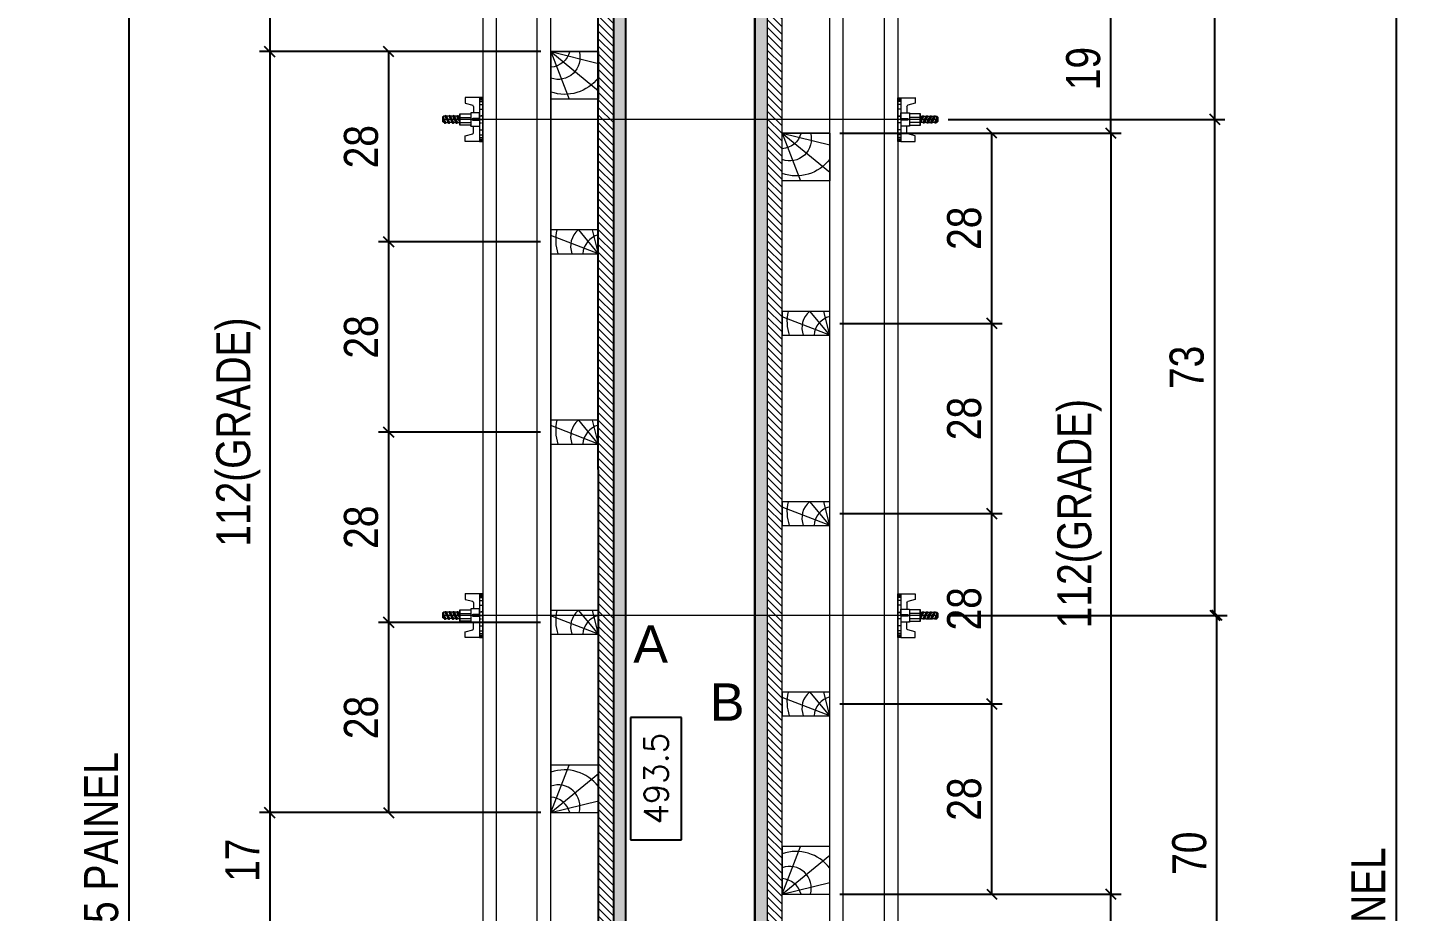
# Model space of a CAD drawing. Extents: x 14400 to 27878, y -21631 to 6985.
# Drawn here: x 26661.3 to 27070.6, y -3341.8 to -3081.8 of the extents above; entities that cross this region are included whole.
import ezdxf
from ezdxf.enums import TextEntityAlignment as Align

# ---------------------------------------------------------------- set-up
doc = ezdxf.new("R2010")
doc.units = 0
for name, color, linetype in [('CHAPA', 1, 'Continuous'), ('COTA', 241, 'Continuous'), ('F-PILARES-S', 170, 'Continuous'), ('MEIO_PONT', 93, 'Continuous'), ('SARRAFO', 251, 'Continuous'), ('TEXTO_GERAL', 7, 'Continuous')]:
    doc.layers.add(name, color=color, linetype=linetype)
for name, color, linetype, lineweight in [('Hachura', 251, 'Continuous', 9), ('Madeira', 126, 'Continuous', 18), ('Perfil Metálico', 224, 'Continuous', 18)]:
    doc.layers.add(name, color=color, linetype=linetype, lineweight=lineweight)
doc.styles.add('ARIAL', font='arial.ttf')
doc.styles.add('COTA TECNICA 2X', font='techl___.ttf', dxfattribs={"height": 10})
doc.styles.add('ROMANS', font='romans.shx')
doc.dimstyles.new('Cota Seção interna', dxfattribs={"dimtxt": 7, "dimasz": 6, "dimexe": 0.18, "dimexo": 2, "dimgap": -4, "dimtad": 3, "dimdec": 1, "dimlfac": 0.5, "dimzin": 12, "dimdsep": 46, "dimtxsty": 'ROMANS', "dimblk": 'ARCHTICK', "dimcen": 0.09, "dimse1": 1, "dimse2": 1, "dimsd1": 1, "dimsd2": 1, "dimclrd": 180, "dimclre": 5, "dimclrt": 1, "dimadec": 0, "dimazin": 3, "dimtfac": 1, "dimtdec": 1, "dimtofl": 0, "dimtmove": 0, "dimatfit": 3, "dimldrblk": 'ARCHTICK', "dimfxl": 1, "dimtolj": 1, "dimtzin": 0, "dimarcsym": 0})
doc.dimstyles.new('SECAO PILAR', dxfattribs={"dimtxt": 10, "dimasz": 3, "dimexe": 3, "dimexo": 3, "dimgap": 3, "dimtad": 1, "dimdec": 1, "dimlfac": 0.5, "dimzin": 12, "dimdsep": 46, "dimtxsty": 'COTA TECNICA 2X', "dimblk1": 'OBLIQUE', "dimblk2": 'OBLIQUE', "dimsah": 1, "dimcen": 0.9, "dimclrd": 256, "dimclre": 256, "dimclrt": 256, "dimadec": 1, "dimazin": 3, "dimtfac": 1, "dimtdec": 1, "dimtmove": 0, "dimatfit": 3, "dimfxl": 1, "dimtolj": 1, "dimtzin": 12, "dimarcsym": 0})

# ---------------------------------------------------------------- blocks, each defined once
blk = doc.blocks.new('PONTALETE')
at = {"layer": 'Madeira'}
for q in [(2.71, 7), (7, 5.76), (7, 1.74)]:
    blk.add_line((0, 0), q, dxfattribs=at)
blk.add_lwpolyline([(0, 0), (7, 0), (7, 7), (0, 7)], close=True, dxfattribs=at)
for centre, radius, start, end in [((2.04, 0.06), 6.23, 37.2818, 109.0913), ((1.09, 0.9), 3.19, 343.603, 109.9847), ((-0.21, -0.78), 3.09, 14.6322, 86.0383)]:
    blk.add_arc(centre, radius, start, end, dxfattribs=at)
blk = doc.blocks.new('MEIO PONTALETE')
at = {"layer": 'Madeira'}
for q in [(2.71, 7), (3.5, 2.88), (3.5, 0.87)]:
    blk.add_line((0, 0), q, dxfattribs=at)
blk.add_lwpolyline([(0, 0), (3.5, 0), (3.5, 7), (0, 7)], close=True, dxfattribs=at)
for centre, radius, start, end in [((2.04, 0.06), 6.23, 76.4499, 109.0913), ((1.09, 0.9), 3.19, 40.9063, 109.9847), ((-0.21, -0.78), 3.09, 14.6322, 86.0383)]:
    blk.add_arc(centre, radius, start, end, dxfattribs=at)
blk = doc.blocks.new('_Oblique')
at = {"color": 0, "linetype": 'ByBlock', "lineweight": -2}
blk.add_line((-0.5, -0.5), (0.5, 0.5), dxfattribs=at)
blk = doc.blocks.new('*D368')
at = {"layer": 'COTA', "lineweight": -2, "transparency": 16777216}
for p, q in [((26900.19, -3112.81), (26982.9, -3112.81)), ((26979.9, -3112.81), (26979.9, -3336.81)), ((26900.22, -3336.81), (26982.9, -3336.81))]:
    blk.add_line(p, q, dxfattribs=at)
at = {"layer": 'Defpoints', "color": 0, "transparency": 16777216}
for p in [(26897.19, -3112.81), (26897.22, -3336.81), (26979.9, -3336.81)]:
    blk.add_point(p, dxfattribs=at)
at = {"layer": 'COTA', "lineweight": -2, "transparency": 16777216, "xscale": 3, "yscale": 3, "zscale": 3}
for p, rotation in [((26979.9, -3112.81), 90), ((26979.9, -3336.81), 270)]:
    blk.add_blockref('_Oblique', p, dxfattribs=dict(at, rotation=rotation))
at = {"layer": 'COTA', "transparency": 16777216, "insert": (26970.68, -3224.81), "char_height": 10, "attachment_point": 5, "rotation": 90, "style": 'COTA TECNICA 2X'}
blk.add_mtext('\\A1;112(GRADE)', dxfattribs=at)
blk = doc.blocks.new('*D369')
at = {"layer": 'COTA', "lineweight": -2, "transparency": 16777216}
for p, q in [((26900.21, -3168.81), (26947.9, -3168.81)), ((26944.9, -3224.81), (26944.9, -3168.81)), ((26900.21, -3224.81), (26947.9, -3224.81))]:
    blk.add_line(p, q, dxfattribs=at)
at = {"layer": 'Defpoints', "color": 0, "transparency": 16777216}
for p in [(26897.21, -3168.81), (26944.9, -3168.81), (26897.21, -3224.81)]:
    blk.add_point(p, dxfattribs=at)
at = {"layer": 'COTA', "lineweight": -2, "transparency": 16777216, "xscale": 3, "yscale": 3, "zscale": 3}
for p, rotation in [((26944.9, -3168.81), 90), ((26944.9, -3224.81), 270)]:
    blk.add_blockref('_Oblique', p, dxfattribs=dict(at, rotation=rotation))
at = {"layer": 'COTA', "transparency": 16777216, "insert": (26936.81, -3196.81), "char_height": 10, "attachment_point": 5, "rotation": 90, "style": 'COTA TECNICA 2X'}
blk.add_mtext('\\A1;28', dxfattribs=at)
blk = doc.blocks.new('*D370')
at = {"layer": 'COTA', "lineweight": -2, "transparency": 16777216}
for p, q in [((26900.21, -3112.81), (26947.9, -3112.81)), ((26944.9, -3168.81), (26944.9, -3112.81)), ((26900.21, -3168.81), (26947.9, -3168.81))]:
    blk.add_line(p, q, dxfattribs=at)
at = {"layer": 'Defpoints', "color": 0, "transparency": 16777216}
for p in [(26897.21, -3112.81), (26944.9, -3112.81), (26897.21, -3168.81)]:
    blk.add_point(p, dxfattribs=at)
at = {"layer": 'COTA', "lineweight": -2, "transparency": 16777216, "xscale": 3, "yscale": 3, "zscale": 3}
for p, rotation in [((26944.9, -3112.81), 90), ((26944.9, -3168.81), 270)]:
    blk.add_blockref('_Oblique', p, dxfattribs=dict(at, rotation=rotation))
at = {"layer": 'COTA', "transparency": 16777216, "insert": (26936.81, -3140.81), "char_height": 10, "attachment_point": 5, "rotation": 90, "style": 'COTA TECNICA 2X'}
blk.add_mtext('\\A1;28', dxfattribs=at)
blk = doc.blocks.new('*D371')
at = {"layer": 'COTA', "lineweight": -2, "transparency": 16777216}
for p, q in [((26900.21, -3280.81), (26947.9, -3280.81)), ((26944.9, -3336.81), (26944.9, -3280.81)), ((26900.18, -3336.81), (26947.9, -3336.81))]:
    blk.add_line(p, q, dxfattribs=at)
at = {"layer": 'Defpoints', "color": 0, "transparency": 16777216}
for p in [(26897.21, -3280.81), (26944.9, -3280.81), (26897.18, -3336.81)]:
    blk.add_point(p, dxfattribs=at)
at = {"layer": 'COTA', "lineweight": -2, "transparency": 16777216, "xscale": 3, "yscale": 3, "zscale": 3}
for p, rotation in [((26944.9, -3280.81), 90), ((26944.9, -3336.81), 270)]:
    blk.add_blockref('_Oblique', p, dxfattribs=dict(at, rotation=rotation))
at = {"layer": 'COTA', "transparency": 16777216, "insert": (26936.81, -3308.81), "char_height": 10, "attachment_point": 5, "rotation": 90, "style": 'COTA TECNICA 2X'}
blk.add_mtext('\\A1;28', dxfattribs=at)
blk = doc.blocks.new('*D372')
at = {"layer": 'COTA', "lineweight": -2, "transparency": 16777216}
for p, q in [((26900.21, -3224.81), (26947.9, -3224.81)), ((26944.9, -3280.81), (26944.9, -3224.81)), ((26900.21, -3280.81), (26947.9, -3280.81))]:
    blk.add_line(p, q, dxfattribs=at)
at = {"layer": 'Defpoints', "color": 0, "transparency": 16777216}
for p in [(26897.21, -3224.81), (26944.9, -3224.81), (26897.21, -3280.81)]:
    blk.add_point(p, dxfattribs=at)
at = {"layer": 'COTA', "lineweight": -2, "transparency": 16777216, "xscale": 3, "yscale": 3, "zscale": 3}
for p, rotation in [((26944.9, -3224.81), 90), ((26944.9, -3280.81), 270)]:
    blk.add_blockref('_Oblique', p, dxfattribs=dict(at, rotation=rotation))
at = {"layer": 'COTA', "transparency": 16777216, "insert": (26936.81, -3252.81), "char_height": 10, "attachment_point": 5, "rotation": 90, "style": 'COTA TECNICA 2X'}
blk.add_mtext('\\A1;28', dxfattribs=at)
blk = doc.blocks.new('*D379')
at = {"layer": 'COTA', "lineweight": -2, "transparency": 16777216}
for p, q in [((26900.21, -3074.81), (26982.9, -3074.81)), ((26979.9, -3112.81), (26979.9, -3074.81)), ((26900.21, -3112.81), (26982.9, -3112.81))]:
    blk.add_line(p, q, dxfattribs=at)
at = {"layer": 'Defpoints', "color": 0, "transparency": 16777216}
for p in [(26897.21, -3074.81), (26979.9, -3074.81), (26897.21, -3112.81)]:
    blk.add_point(p, dxfattribs=at)
at = {"layer": 'COTA', "lineweight": -2, "transparency": 16777216, "xscale": 3, "yscale": 3, "zscale": 3}
for p, rotation in [((26979.9, -3074.81), 90), ((26979.9, -3112.81), 270)]:
    blk.add_blockref('_Oblique', p, dxfattribs=dict(at, rotation=rotation))
at = {"layer": 'COTA', "transparency": 16777216, "insert": (26971.82, -3093.81), "char_height": 10, "attachment_point": 5, "rotation": 90, "style": 'COTA TECNICA 2X'}
blk.add_mtext('\\A1;19', dxfattribs=at)
blk = doc.blocks.new('*D380')
at = {"layer": 'COTA', "lineweight": -2, "transparency": 16777216}
for p, q in [((26900.21, -3336.81), (26982.9, -3336.81)), ((26979.9, -3376.41), (26979.9, -3336.81)), ((26900.21, -3376.41), (26982.9, -3376.41))]:
    blk.add_line(p, q, dxfattribs=at)
at = {"layer": 'Defpoints', "color": 0, "transparency": 16777216}
for p in [(26897.21, -3336.81), (26979.9, -3336.81), (26897.21, -3376.41)]:
    blk.add_point(p, dxfattribs=at)
at = {"layer": 'COTA', "lineweight": -2, "transparency": 16777216, "xscale": 3, "yscale": 3, "zscale": 3}
for p, rotation in [((26979.9, -3336.81), 90), ((26979.9, -3376.41), 270)]:
    blk.add_blockref('_Oblique', p, dxfattribs=dict(at, rotation=rotation))
at = {"layer": 'COTA', "transparency": 16777216, "insert": (26971.8, -3356.61), "char_height": 10, "attachment_point": 5, "rotation": 90, "style": 'COTA TECNICA 2X'}
blk.add_mtext('\\A1;19.8', dxfattribs=at)
blk = doc.blocks.new('*D378')
at = {"layer": 'COTA', "linetype": 'ByBlock', "lineweight": -2, "transparency": 16777216}
for p, q in [((26881.77, -2830.81), (27066.82, -2830.81)), ((27063.82, -2830.81), (27063.82, -3887.81)), ((26900.17, -3887.81), (27066.82, -3887.81))]:
    blk.add_line(p, q, dxfattribs=at)
at = {"layer": 'Defpoints', "color": 0, "linetype": 'ByBlock', "transparency": 16777216}
for p in [(26878.77, -2830.81), (26897.17, -3887.81), (27063.82, -3887.81)]:
    blk.add_point(p, dxfattribs=at)
at = {"layer": 'COTA', "linetype": 'ByBlock', "lineweight": -2, "transparency": 16777216, "xscale": 3, "yscale": 3, "zscale": 3}
for p, rotation in [((27063.82, -2830.81), 90), ((27063.82, -3887.81), 270)]:
    blk.add_blockref('_Oblique', p, dxfattribs=dict(at, rotation=rotation))
at = {"layer": 'COTA', "linetype": 'ByBlock', "transparency": 16777216, "insert": (27055.69, -3359.31), "char_height": 10, "attachment_point": 5, "rotation": 90, "style": 'COTA TECNICA 2X'}
blk.add_mtext('\\A1;528.5 PAINEL', dxfattribs=at)
blk = doc.blocks.new('*D397')
at = {"layer": 'COTA', "lineweight": -2, "transparency": 16777216}
for p, q in [((26812.18, -3088.81), (26729.47, -3088.81)), ((26732.47, -3088.81), (26732.47, -3312.81)), ((26812.15, -3312.81), (26729.47, -3312.81))]:
    blk.add_line(p, q, dxfattribs=at)
at = {"layer": 'Defpoints', "color": 0, "transparency": 16777216}
for p in [(26815.18, -3088.81), (26732.47, -3312.81), (26815.15, -3312.81)]:
    blk.add_point(p, dxfattribs=at)
at = {"layer": 'COTA', "lineweight": -2, "transparency": 16777216, "xscale": 3, "yscale": 3, "zscale": 3}
for p, rotation in [((26732.47, -3088.81), 90), ((26732.47, -3312.81), 270)]:
    blk.add_blockref('_Oblique', p, dxfattribs=dict(at, rotation=rotation))
at = {"layer": 'COTA', "transparency": 16777216, "insert": (26723.25, -3200.81), "char_height": 10, "attachment_point": 5, "rotation": 90, "style": 'COTA TECNICA 2X'}
blk.add_mtext('\\A1;112(GRADE)', dxfattribs=at)
blk = doc.blocks.new('*D398')
at = {"layer": 'COTA', "lineweight": -2, "transparency": 16777216}
for p, q in [((26812.17, -3144.81), (26764.47, -3144.81)), ((26767.47, -3200.81), (26767.47, -3144.81)), ((26812.17, -3200.81), (26764.47, -3200.81))]:
    blk.add_line(p, q, dxfattribs=at)
at = {"layer": 'Defpoints', "color": 0, "transparency": 16777216}
for p in [(26767.47, -3144.81), (26815.17, -3144.81), (26815.17, -3200.81)]:
    blk.add_point(p, dxfattribs=at)
at = {"layer": 'COTA', "lineweight": -2, "transparency": 16777216, "xscale": 3, "yscale": 3, "zscale": 3}
for p, rotation in [((26767.47, -3144.81), 90), ((26767.47, -3200.81), 270)]:
    blk.add_blockref('_Oblique', p, dxfattribs=dict(at, rotation=rotation))
at = {"layer": 'COTA', "transparency": 16777216, "insert": (26759.38, -3172.81), "char_height": 10, "attachment_point": 5, "rotation": 90, "style": 'COTA TECNICA 2X'}
blk.add_mtext('\\A1;28', dxfattribs=at)
blk = doc.blocks.new('*D399')
at = {"layer": 'COTA', "lineweight": -2, "transparency": 16777216}
for p, q in [((26812.17, -3088.81), (26764.47, -3088.81)), ((26767.47, -3144.81), (26767.47, -3088.81)), ((26812.17, -3144.81), (26764.47, -3144.81))]:
    blk.add_line(p, q, dxfattribs=at)
at = {"layer": 'Defpoints', "color": 0, "transparency": 16777216}
for p in [(26767.47, -3088.81), (26815.17, -3088.81), (26815.17, -3144.81)]:
    blk.add_point(p, dxfattribs=at)
at = {"layer": 'COTA', "lineweight": -2, "transparency": 16777216, "xscale": 3, "yscale": 3, "zscale": 3}
for p, rotation in [((26767.47, -3088.81), 90), ((26767.47, -3144.81), 270)]:
    blk.add_blockref('_Oblique', p, dxfattribs=dict(at, rotation=rotation))
at = {"layer": 'COTA', "transparency": 16777216, "insert": (26759.38, -3116.81), "char_height": 10, "attachment_point": 5, "rotation": 90, "style": 'COTA TECNICA 2X'}
blk.add_mtext('\\A1;28', dxfattribs=at)
blk = doc.blocks.new('*D400')
at = {"layer": 'COTA', "lineweight": -2, "transparency": 16777216}
for p, q in [((26812.17, -3256.81), (26764.47, -3256.81)), ((26767.47, -3312.81), (26767.47, -3256.81)), ((26812.2, -3312.81), (26764.47, -3312.81))]:
    blk.add_line(p, q, dxfattribs=at)
at = {"layer": 'Defpoints', "color": 0, "transparency": 16777216}
for p in [(26767.47, -3256.81), (26815.17, -3256.81), (26815.2, -3312.81)]:
    blk.add_point(p, dxfattribs=at)
at = {"layer": 'COTA', "lineweight": -2, "transparency": 16777216, "xscale": 3, "yscale": 3, "zscale": 3}
for p, rotation in [((26767.47, -3256.81), 90), ((26767.47, -3312.81), 270)]:
    blk.add_blockref('_Oblique', p, dxfattribs=dict(at, rotation=rotation))
at = {"layer": 'COTA', "transparency": 16777216, "insert": (26759.38, -3284.81), "char_height": 10, "attachment_point": 5, "rotation": 90, "style": 'COTA TECNICA 2X'}
blk.add_mtext('\\A1;28', dxfattribs=at)
blk = doc.blocks.new('*D401')
at = {"layer": 'COTA', "lineweight": -2, "transparency": 16777216}
for p, q in [((26812.17, -3200.81), (26764.47, -3200.81)), ((26767.47, -3256.81), (26767.47, -3200.81)), ((26812.17, -3256.81), (26764.47, -3256.81))]:
    blk.add_line(p, q, dxfattribs=at)
at = {"layer": 'Defpoints', "color": 0, "transparency": 16777216}
for p in [(26767.47, -3200.81), (26815.17, -3200.81), (26815.17, -3256.81)]:
    blk.add_point(p, dxfattribs=at)
at = {"layer": 'COTA', "lineweight": -2, "transparency": 16777216, "xscale": 3, "yscale": 3, "zscale": 3}
for p, rotation in [((26767.47, -3200.81), 90), ((26767.47, -3256.81), 270)]:
    blk.add_blockref('_Oblique', p, dxfattribs=dict(at, rotation=rotation))
at = {"layer": 'COTA', "transparency": 16777216, "insert": (26759.38, -3228.81), "char_height": 10, "attachment_point": 5, "rotation": 90, "style": 'COTA TECNICA 2X'}
blk.add_mtext('\\A1;28', dxfattribs=at)
blk = doc.blocks.new('*D403')
at = {"layer": 'COTA', "lineweight": -2, "transparency": 16777216}
for p, q in [((26812.12, -3054.81), (26729.47, -3054.81)), ((26732.47, -3054.81), (26732.47, -3088.81)), ((26812.17, -3088.81), (26729.47, -3088.81))]:
    blk.add_line(p, q, dxfattribs=at)
at = {"layer": 'Defpoints', "color": 0, "transparency": 16777216}
for p in [(26815.12, -3054.81), (26732.47, -3088.81), (26815.17, -3088.81)]:
    blk.add_point(p, dxfattribs=at)
at = {"layer": 'COTA', "lineweight": -2, "transparency": 16777216, "xscale": 3, "yscale": 3, "zscale": 3}
for p, rotation in [((26732.47, -3054.81), 90), ((26732.47, -3088.81), 270)]:
    blk.add_blockref('_Oblique', p, dxfattribs=dict(at, rotation=rotation))
at = {"layer": 'COTA', "transparency": 16777216, "insert": (26724.4, -3068.81), "char_height": 10, "attachment_point": 5, "rotation": 90, "style": 'COTA TECNICA 2X'}
blk.add_mtext('\\A1;17', dxfattribs=at)
blk = doc.blocks.new('*D404')
at = {"layer": 'COTA', "lineweight": -2, "transparency": 16777216}
for p, q in [((26812.17, -3312.81), (26729.47, -3312.81)), ((26732.47, -3312.81), (26732.47, -3346.81)), ((26812.17, -3346.81), (26729.47, -3346.81))]:
    blk.add_line(p, q, dxfattribs=at)
at = {"layer": 'Defpoints', "color": 0, "transparency": 16777216}
for p in [(26815.17, -3312.81), (26732.47, -3346.81), (26815.17, -3346.81)]:
    blk.add_point(p, dxfattribs=at)
at = {"layer": 'COTA', "lineweight": -2, "transparency": 16777216, "xscale": 3, "yscale": 3, "zscale": 3}
for p, rotation in [((26732.47, -3312.81), 90), ((26732.47, -3346.81), 270)]:
    blk.add_blockref('_Oblique', p, dxfattribs=dict(at, rotation=rotation))
at = {"layer": 'COTA', "transparency": 16777216, "insert": (26724.4, -3326.81), "char_height": 10, "attachment_point": 5, "rotation": 90, "style": 'COTA TECNICA 2X'}
blk.add_mtext('\\A1;17', dxfattribs=at)
blk = doc.blocks.new('*D406')
at = {"layer": 'COTA', "color": 180, "lineweight": -2, "transparency": 16777216}
for p, q in [((26853.64, -3284.81), (26838.64, -3284.81)), ((26838.64, -3284.81), (26838.64, -3320.81)), ((26853.64, -3320.81), (26853.64, -3284.81)), ((26838.64, -3320.81), (26853.64, -3320.81))]:
    blk.add_line(p, q, dxfattribs=at)
at = {"layer": 'Defpoints', "color": 0, "transparency": 16777216}
for p in [(26837.17, -2852.81), (26857.64, -2852.81), (26837.17, -3839.81)]:
    blk.add_point(p, dxfattribs=at)
at = {"layer": 'COTA', "color": 1, "transparency": 16777216, "insert": (26846.14, -3302.81), "char_height": 7, "attachment_point": 5, "rotation": 90, "style": 'ROMANS'}
blk.add_mtext('\\A1;493.5', dxfattribs=at)
blk = doc.blocks.new('_ArchTick')
at = {"color": 0, "linetype": 'ByBlock', "const_width": 0.15}
blk.add_lwpolyline([(-0.5, -0.5), (0.5, 0.5)], dxfattribs=at)
blk = doc.blocks.new('*D402')
at = {"layer": 'COTA', "linetype": 'ByBlock', "lineweight": -2, "transparency": 16777216}
for p, q in [((26834.12, -2830.74), (26688.05, -2830.74)), ((26691.05, -2830.74), (26691.05, -3831.81)), ((26834.17, -3831.81), (26688.05, -3831.81))]:
    blk.add_line(p, q, dxfattribs=at)
at = {"layer": 'Defpoints', "color": 0, "linetype": 'ByBlock', "transparency": 16777216}
for p in [(26837.12, -2830.74), (26691.05, -3831.81), (26837.17, -3831.81)]:
    blk.add_point(p, dxfattribs=at)
at = {"layer": 'COTA', "linetype": 'ByBlock', "lineweight": -2, "transparency": 16777216, "xscale": 3, "yscale": 3, "zscale": 3}
for p, rotation in [((26691.05, -2830.74), 90), ((26691.05, -3831.81), 270)]:
    blk.add_blockref('_Oblique', p, dxfattribs=dict(at, rotation=rotation))
at = {"layer": 'COTA', "linetype": 'ByBlock', "transparency": 16777216, "insert": (26682.94, -3331.28), "char_height": 10, "attachment_point": 5, "rotation": 90, "style": 'COTA TECNICA 2X'}
blk.add_mtext('\\A1;500.5 PAINEL', dxfattribs=at)
blk = doc.blocks.new('C')
at = {"layer": 'Hachura', "color": 0}
for p, q in [((0, 3.22), (0, -3.22)), ((0.45, 3.22), (0, 3.22)), ((0.46, 3.16), (0, 3.16)), ((0.46, 3.05), (0, 3.05)), ((0.46, 2.88), (0, 2.88)), ((0, 2.75), (0, -1.16)), ((0.46, 2.65), (0, 2.65)), ((0.46, 2.23), (0, 2.23)), ((0.45, -3.23), (0.45, 3.22)), ((0.45, 3.22), (2.58, 3.22)), ((2.58, 2.39), (1.47, 2.09)), ((2.58, 3.22), (2.58, 2.39)), ((0.46, 1.51), (0, 1.51)), ((0.39, 0.49), (0.17, 0.49)), ((1.74, 0.97), (0.45, 0.97)), ((1.45, 0.1), (0.45, 0.1)), ((1.35, 1.94), (1.35, 0.96)), ((1.74, -0.97), (1.74, 0.97)), ((1.74, 0.97), (1.74, 0.84)), ((1.74, 0.97), (1.74, 0.84)), ((1.74, 0.84), (3.35, 0.84)), ((3.35, 0.45), (1.74, 0.45)), ((3.32, 0.84), (3.32, -0.84)), ((3.35, 0.84), (3.35, -0.84)), ((3.68, 0.45), (3.35, 0.45)), ((3.84, -0.52), (3.35, 0.45)), ((3.35, 0.06), (3.67, -0.57)), ((3.68, 0.45), (4.16, -0.52)), ((3.72, 0.5), (4.25, -0.57)), ((4.37, -0.55), (3.83, 0.53)), ((4.15, 0.45), (3.93, 0.45)), ((4.42, -0.52), (3.93, 0.45)), ((4.15, 0.45), (4.26, 0.45)), ((4.26, 0.45), (4.74, -0.52)), ((4.3, 0.5), (4.83, -0.57)), ((4.95, -0.55), (4.41, 0.53)), ((4.51, 0.45), (4.84, 0.45)), ((5, -0.52), (4.51, 0.45)), ((4.84, 0.45), (5.32, -0.52)), ((4.88, 0.5), (5.41, -0.57)), ((5.53, -0.55), (4.99, 0.53)), ((5.58, -0.52), (5.09, 0.45)), ((5.42, 0.45), (5.09, 0.45)), ((5.58, -0.52), (5.09, 0.45)), ((5.42, 0.45), (5.74, -0.19)), ((5.46, 0.5), (5.74, -0.07)), ((5.74, 0.19), (5.57, 0.53)), ((5.74, 0.32), (5.68, 0.45)), ((5.68, 0.45), (5.74, 0.45)), ((5.74, 0.45), (5.9, 0.29)), ((5.74, 0.45), (5.74, -0.52)), ((5.9, -0.36), (5.9, 0.29)), ((0.45, 0), (0, 0)), ((0.46, -1.52), (0, -1.52)), ((0.08, -0.48), (0.29, -0.48)), ((0.29, -0.48), (0.4, -0.48)), ((0.45, 0), (0.45, -0.97)), ((0.45, -0.16), (1.45, -0.16)), ((0.45, -0.65), (0.45, -0.32)), ((0.45, -3.23), (0.45, -0.65)), ((0.45, -0.97), (1.74, -0.97)), ((1.35, -1.94), (1.35, -0.97)), ((3.35, -0.32), (1.74, -0.32)), ((3.35, -0.84), (1.74, -0.84)), ((3.35, -0.07), (3.58, -0.52)), ((3.35, -0.52), (3.58, -0.52)), ((3.84, -0.52), (4.16, -0.52)), ((4.42, -0.52), (4.74, -0.52)), ((4.63, -0.52), (4.74, -0.52)), ((5, -0.52), (5.32, -0.52)), ((5.58, -0.52), (5.74, -0.52)), ((5.74, -0.52), (5.9, -0.36)), ((5.74, -0.52), (5.74, -0.52)), ((0.46, -2.23), (0, -2.23)), ((0.46, -2.65), (0, -2.65)), ((0.46, -2.88), (0, -2.88)), ((0.46, -3.05), (0, -3.05)), ((0.46, -3.16), (0, -3.16)), ((0, -3.22), (2.57, -3.22)), ((2.58, -2.39), (1.47, -2.1)), ((2.58, -3.23), (2.58, -2.39))]:
    blk.add_line(p, q, dxfattribs=at)
for centre, radius, start, end in [((1.52, 1.94), 0.161, 104.7436, 180), ((1.44, -0.03), 0.129, 272.695, 87.305), ((3.81, 0.39), 0.143, 25.5688, 154.4312), ((4.39, 0.39), 0.143, 25.5688, 154.4312), ((4.97, 0.39), 0.143, 25.5688, 154.4312), ((5.55, 0.39), 0.143, 25.5688, 154.4312), ((0.17, -0.37), 0.174, 221.744, 317.8592), ((1.52, -1.94), 0.161, 180, 255.2564), ((3.71, -0.4), 0.174, 222.1408, 318.256), ((4.29, -0.4), 0.174, 222.1408, 318.256), ((4.87, -0.4), 0.174, 222.1408, 318.256), ((5.45, -0.4), 0.174, 222.1408, 318.256), ((5.61, -0.4), 0.174, 317.8592, 318.256)]:
    blk.add_arc(centre, radius, start, end, dxfattribs=at)
blk = doc.blocks.new('*D439')
at = {"layer": 'COTA', "lineweight": -2, "transparency": 16777216}
for p, q in [((26932.01, -3254.75), (27014.12, -3254.75)), ((27011.12, -3394.75), (27011.12, -3254.75)), ((26932.01, -3394.75), (27014.12, -3394.75))]:
    blk.add_line(p, q, dxfattribs=at)
at = {"layer": 'Defpoints', "color": 0, "transparency": 16777216}
for p in [(26929.01, -3254.75), (27011.12, -3254.75), (26929.01, -3394.75)]:
    blk.add_point(p, dxfattribs=at)
at = {"layer": 'COTA', "lineweight": -2, "transparency": 16777216, "xscale": 3, "yscale": 3, "zscale": 3}
for p, rotation in [((27011.12, -3254.75), 90), ((27011.12, -3394.75), 270)]:
    blk.add_blockref('_Oblique', p, dxfattribs=dict(at, rotation=rotation))
at = {"layer": 'COTA', "transparency": 16777216, "insert": (27003.02, -3324.75), "char_height": 10, "attachment_point": 5, "rotation": 90, "style": 'COTA TECNICA 2X'}
blk.add_mtext('\\A1;70', dxfattribs=at)
blk = doc.blocks.new('*D440')
at = {"layer": 'COTA', "lineweight": -2, "transparency": 16777216}
for p, q in [((26932.01, -3108.75), (27013.48, -3108.75)), ((27010.48, -3254.75), (27010.48, -3108.75)), ((26932.01, -3254.75), (27013.48, -3254.75))]:
    blk.add_line(p, q, dxfattribs=at)
at = {"layer": 'Defpoints', "color": 0, "transparency": 16777216}
for p in [(26929.01, -3108.75), (27010.48, -3108.75), (26929.01, -3254.75)]:
    blk.add_point(p, dxfattribs=at)
at = {"layer": 'COTA', "lineweight": -2, "transparency": 16777216, "xscale": 3, "yscale": 3, "zscale": 3}
for p, rotation in [((27010.48, -3108.75), 90), ((27010.48, -3254.75), 270)]:
    blk.add_blockref('_Oblique', p, dxfattribs=dict(at, rotation=rotation))
at = {"layer": 'COTA', "transparency": 16777216, "insert": (27002.26, -3181.75), "char_height": 10, "attachment_point": 5, "rotation": 90, "style": 'COTA TECNICA 2X'}
blk.add_mtext('\\A1;73', dxfattribs=at)
blk = doc.blocks.new('*D441')
at = {"layer": 'COTA', "lineweight": -2, "transparency": 16777216}
for p, q in [((26932.01, -2970.81), (27013.48, -2970.81)), ((27010.48, -3108.75), (27010.48, -2970.81)), ((26932.01, -3108.75), (27013.48, -3108.75))]:
    blk.add_line(p, q, dxfattribs=at)
at = {"layer": 'Defpoints', "color": 0, "transparency": 16777216}
for p in [(26929.01, -2970.81), (27010.48, -2970.81), (26929.01, -3108.75)]:
    blk.add_point(p, dxfattribs=at)
at = {"layer": 'COTA', "lineweight": -2, "transparency": 16777216, "xscale": 3, "yscale": 3, "zscale": 3}
for p, rotation in [((27010.48, -2970.81), 90), ((27010.48, -3108.75), 270)]:
    blk.add_blockref('_Oblique', p, dxfattribs=dict(at, rotation=rotation))
at = {"layer": 'COTA', "transparency": 16777216, "insert": (27002.35, -3039.78), "char_height": 10, "attachment_point": 5, "rotation": 90, "style": 'COTA TECNICA 2X'}
blk.add_mtext('\\A1;69', dxfattribs=at)
blk = doc.blocks.new('*D454')
at = {"layer": 'COTA', "color": 180, "lineweight": -2, "transparency": 16777216}
for p, q in [((26872.58, -3352.31), (26857.58, -3352.31)), ((26857.58, -3352.31), (26857.58, -3388.31)), ((26872.58, -3388.31), (26872.58, -3352.31)), ((26857.58, -3388.31), (26872.58, -3388.31))]:
    blk.add_line(p, q, dxfattribs=at)
at = {"layer": 'Defpoints', "color": 0, "transparency": 16777216}
for p in [(26875.17, -2852.81), (26876.58, -2852.81), (26875.17, -3887.81)]:
    blk.add_point(p, dxfattribs=at)
at = {"layer": 'COTA', "color": 1, "transparency": 16777216, "insert": (26865.08, -3370.31), "char_height": 7, "attachment_point": 5, "rotation": 90, "style": 'ROMANS'}
blk.add_mtext('\\A1;517.5', dxfattribs=at)

msp = doc.modelspace()

# ---------------------------------------------------------------- hatches: boundary and pattern name
at = {"layer": 'Hachura'}
h = msp.add_hatch(dxfattribs=at)
h.set_pattern_fill('ANSI31', color=256, scale=0.5, angle=270, style=0)
h.set_pattern_definition([(315, (49360.6295, -12330.2922), (1.12253202, 1.12253202), [])])
h.paths.add_polyline_path([(26833.566, -3831.813), (26829.166, -3831.813), (26829.166, -2830.813), (26833.566, -2830.813)])
h = msp.add_hatch(color=256, dxfattribs=at)
h.dxf.hatch_style = 1
h.paths.add_polyline_path([(26837.166, -3831.813), (26837.166, -2830.813), (26833.566, -2830.813), (26833.566, -3831.813)])
h = msp.add_hatch(color=256, dxfattribs=at)
h.dxf.hatch_style = 1
h.paths.add_polyline_path([(26875.166, -3887.813), (26875.166, -2830.813), (26878.766, -2830.813), (26878.766, -3887.813)])
h = msp.add_hatch(dxfattribs=at)
h.set_pattern_fill('ANSI31', color=256, scale=0.5, angle=270, style=0)
h.set_pattern_definition([(315, (49348.6295, -12330.2922), (1.12253202, 1.12253202), [])])
h.paths.add_polyline_path([(26878.787, -3887.813), (26883.187, -3887.813), (26883.166, -2830.813), (26878.766, -2830.813)])

# ---------------------------------------------------------------- linework, layer by layer
at = {"layer": 'CHAPA'}
msp.add_lwpolyline([(26833.566, -2830.813), (26833.566, -3831.813)], dxfattribs=at)
at = {"layer": 'F-PILARES-S', "linetype": 'Continuous'}
msp.add_lwpolyline([(26875.166, -3887.813), (26875.166, -2852.813), (26837.166, -2852.813), (26837.166, -3839.813), (26399.166, -3839.813), (26399.166, -3887.813), (26875.166, -3887.813)], dxfattribs=at)
at = {"layer": 'Hachura'}
for p, q in [((26928.686, -3108.81), (26783.647, -3108.809)), ((26928.686, -3254.81), (26783.647, -3254.809))]:
    msp.add_line(p, q, dxfattribs=at)
for points in [[(26878.766, -2830.813), (26878.766, -3887.813)], [(26883.208, -3887.813), (26883.208, -2830.813)]]:
    msp.add_lwpolyline(points, dxfattribs=at)
at = {"layer": 'Madeira'}
msp.add_lwpolyline([(26829.166, -3088.813), (26815.166, -3088.813), (26815.166, -3312.813), (26829.166, -3312.813)], close=True, dxfattribs=at)
msp.add_lwpolyline([(26883.208, -3336.813), (26897.208, -3336.813), (26897.208, -3112.813), (26883.208, -3112.813)], dxfattribs=at)
at = {"layer": 'Perfil Metálico'}
for points in [[(26815.124, -2774.162), (26795.124, -2774.162), (26795.125, -3831.813), (26815.125, -3831.813)], [(26897.208, -2774.162), (26917.208, -2774.162), (26917.208, -3963.168), (26897.208, -3963.168)]]:
    msp.add_lwpolyline(points, close=True, dxfattribs=at)
for points in [[(26799.124, -2774.162), (26799.125, -3831.813)], [(26811.125, -3831.813), (26811.124, -2774.162)], [(26901.208, -3963.168), (26901.208, -2774.162)], [(26913.208, -2774.162), (26913.208, -3963.168)]]:
    msp.add_lwpolyline(points, dxfattribs=at)
at = {"layer": 'SARRAFO'}
msp.add_line((26829.166, -3831.813), (26829.124, -2830.813), dxfattribs=at)
for points in [[(26829.124, -2830.813), (26837.166, -2830.813), (26837.166, -3831.813)], [(26883.208, -2830.813), (26875.166, -2830.813), (26875.166, -3887.813), (26897.208, -3887.813)]]:
    msp.add_lwpolyline(points, dxfattribs=at)

# ---------------------------------------------------------------- block references
at = {"layer": 'Hachura', "linetype": 'Continuous', "yscale": 2, "zscale": 2, "rotation": 180}
for p, xscale in [((26795.125, -3108.809), 2), ((26917.208, -3108.819), -2), ((26795.125, -3254.809), 2), ((26917.208, -3254.819), -2)]:
    msp.add_blockref('C', p, dxfattribs=dict(at, xscale=xscale))
at = {"layer": 'MEIO_PONT'}
for name, p, xscale, yscale, zscale, rotation in [('PONTALETE', (26815.166, -3088.813), -2, 2, 2, 180), ('PONTALETE', (26883.208, -3112.813), -2, 2, 2, 180), ('MEIO PONTALETE', (26829.166, -3148.313), 1.999999997962732, 1.999999997962732, 1.999999997962732, 90), ('MEIO PONTALETE', (26897.208, -3172.313), 1.999999997962732, 1.999999997962732, 1.999999997962732, 90), ('MEIO PONTALETE', (26829.166, -3204.313), 1.999999997962732, 1.999999997962732, 1.999999997962732, 90), ('MEIO PONTALETE', (26897.208, -3228.313), 1.999999997962732, 1.999999997962732, 1.999999997962732, 90), ('MEIO PONTALETE', (26829.166, -3260.313), 1.999999997962732, 1.999999997962732, 1.999999997962732, 90), ('MEIO PONTALETE', (26897.208, -3284.313), 1.999999997962732, 1.999999997962732, 1.999999997962732, 90)]:
    msp.add_blockref(name, p, dxfattribs=dict(at, xscale=xscale, yscale=yscale, zscale=zscale, rotation=rotation))
at = {"layer": 'MEIO_PONT', "xscale": 2, "yscale": 2, "zscale": 2}
for p in [(26815.166, -3312.813), (26883.208, -3336.813)]:
    msp.add_blockref('PONTALETE', p, dxfattribs=at)

# ---------------------------------------------------------------- texts
at = {"layer": 'TEXTO_GERAL', "style": 'ARIAL'}
for s, p in [('A', (26844.527, -3263.214)), ('B', (26867.024, -3280.259))]:
    msp.add_text(s, height=11, dxfattribs=at).set_placement(p, align=Align.MIDDLE_CENTER)

# ---------------------------------------------------------------- dimensions: what is measured, and where the dimension line sits
at = {"layer": 'COTA', "linetype": 'ByBlock'}
for base, p1, p2, picture, middle in [((26691.048, -3831.813), (26837.122, -2830.74), (26837.166, -3831.813), '*D402', (26682.938, -3331.277)), ((27063.824, -3887.813), (26878.766, -2830.813), (26897.166, -3887.813), '*D378', (27055.693, -3359.313))]:
    dim = msp.add_linear_dim(base=base, p1=p1, p2=p2, angle=270, text='<> PAINEL', dimstyle='SECAO PILAR', override={"dimtmove": 1}, dxfattribs=at)
    dim.commit()
    dim.dimension.update_dxf_attribs({"geometry": picture, "text_midpoint": middle})
at = {"layer": 'COTA'}
for base, p1, p2, dimstyle, picture, middle in [((26857.641, -2852.813), (26837.166, -3839.813), (26837.166, -2852.813), 'Cota Seção interna', '*D406', (26857.641, -3302.813)), ((26876.577, -2852.813), (26875.166, -3887.813), (26875.166, -2852.813), 'Cota Seção interna', '*D454', (26876.577, -3370.313)), ((26732.47, -3088.813), (26815.124, -3054.813), (26815.166, -3088.813), 'SECAO PILAR', '*D403', (26732.47, -3068.813)), ((26979.904, -3074.813), (26897.208, -3112.813), (26897.208, -3074.813), 'SECAO PILAR', '*D379', (26979.904, -3093.813)), ((26732.47, -3346.813), (26815.166, -3312.813), (26815.166, -3346.813), 'SECAO PILAR', '*D404', (26732.47, -3326.813)), ((26979.904, -3336.813), (26897.208, -3376.413), (26897.208, -3336.813), 'SECAO PILAR', '*D380', (26979.904, -3356.613))]:
    dim = msp.add_linear_dim(base=base, p1=p1, p2=p2, angle=90, dimstyle=dimstyle, dxfattribs=at)
    dim.commit()
    dim.dimension.update_dxf_attribs({"geometry": picture, "text_midpoint": middle, "dimtype": 160})
for base, p1, p2, picture, middle in [((27010.48, -2970.813), (26929.009, -3108.751), (26929.009, -2970.813), '*D441', (27002.348, -3039.782)), ((27010.48, -3108.751), (26929.009, -3254.751), (26929.009, -3108.751), '*D440', (27002.26, -3181.751)), ((27011.124, -3254.751), (26929.009, -3394.751), (26929.009, -3254.751), '*D439', (27003.022, -3324.751))]:
    dim = msp.add_linear_dim(base=base, p1=p1, p2=p2, angle=90, dimstyle='SECAO PILAR', override={"dimtmove": 1}, dxfattribs=at)
    dim.commit()
    dim.dimension.update_dxf_attribs({"geometry": picture, "text_midpoint": middle})
for base, p1, p2, picture, middle in [((26732.47, -3312.813), (26815.18, -3088.81), (26815.154, -3312.813), '*D397', (26723.25, -3200.812)), ((26979.904, -3336.813), (26897.195, -3112.81), (26897.22, -3336.813), '*D368', (26970.683, -3224.812))]:
    dim = msp.add_linear_dim(base=base, p1=p1, p2=p2, angle=90, text='<>(GRADE)', dimstyle='SECAO PILAR', dxfattribs=at)
    dim.commit()
    dim.dimension.update_dxf_attribs({"geometry": picture, "text_midpoint": middle})
for base, p1, p2, picture, middle in [((26767.473, -3088.81), (26815.166, -3144.813), (26815.166, -3088.81), '*D399', (26759.378, -3116.812)), ((26944.902, -3112.81), (26897.208, -3168.813), (26897.208, -3112.81), '*D370', (26936.807, -3140.812)), ((26767.473, -3144.813), (26815.166, -3200.813), (26815.166, -3144.813), '*D398', (26759.378, -3172.813)), ((26944.902, -3168.813), (26897.208, -3224.813), (26897.208, -3168.813), '*D369', (26936.807, -3196.813)), ((26767.473, -3200.813), (26815.166, -3256.813), (26815.166, -3200.813), '*D401', (26759.378, -3228.813)), ((26944.902, -3224.813), (26897.208, -3280.813), (26897.208, -3224.813), '*D372', (26936.807, -3252.813)), ((26767.473, -3256.813), (26815.196, -3312.813), (26815.166, -3256.813), '*D400', (26759.378, -3284.813)), ((26944.902, -3280.813), (26897.178, -3336.813), (26897.208, -3280.813), '*D371', (26936.807, -3308.813))]:
    dim = msp.add_linear_dim(base=base, p1=p1, p2=p2, angle=90, dimstyle='SECAO PILAR', dxfattribs=at)
    dim.commit()
    dim.dimension.update_dxf_attribs({"geometry": picture, "text_midpoint": middle})

doc.saveas('drawing.dxf')
